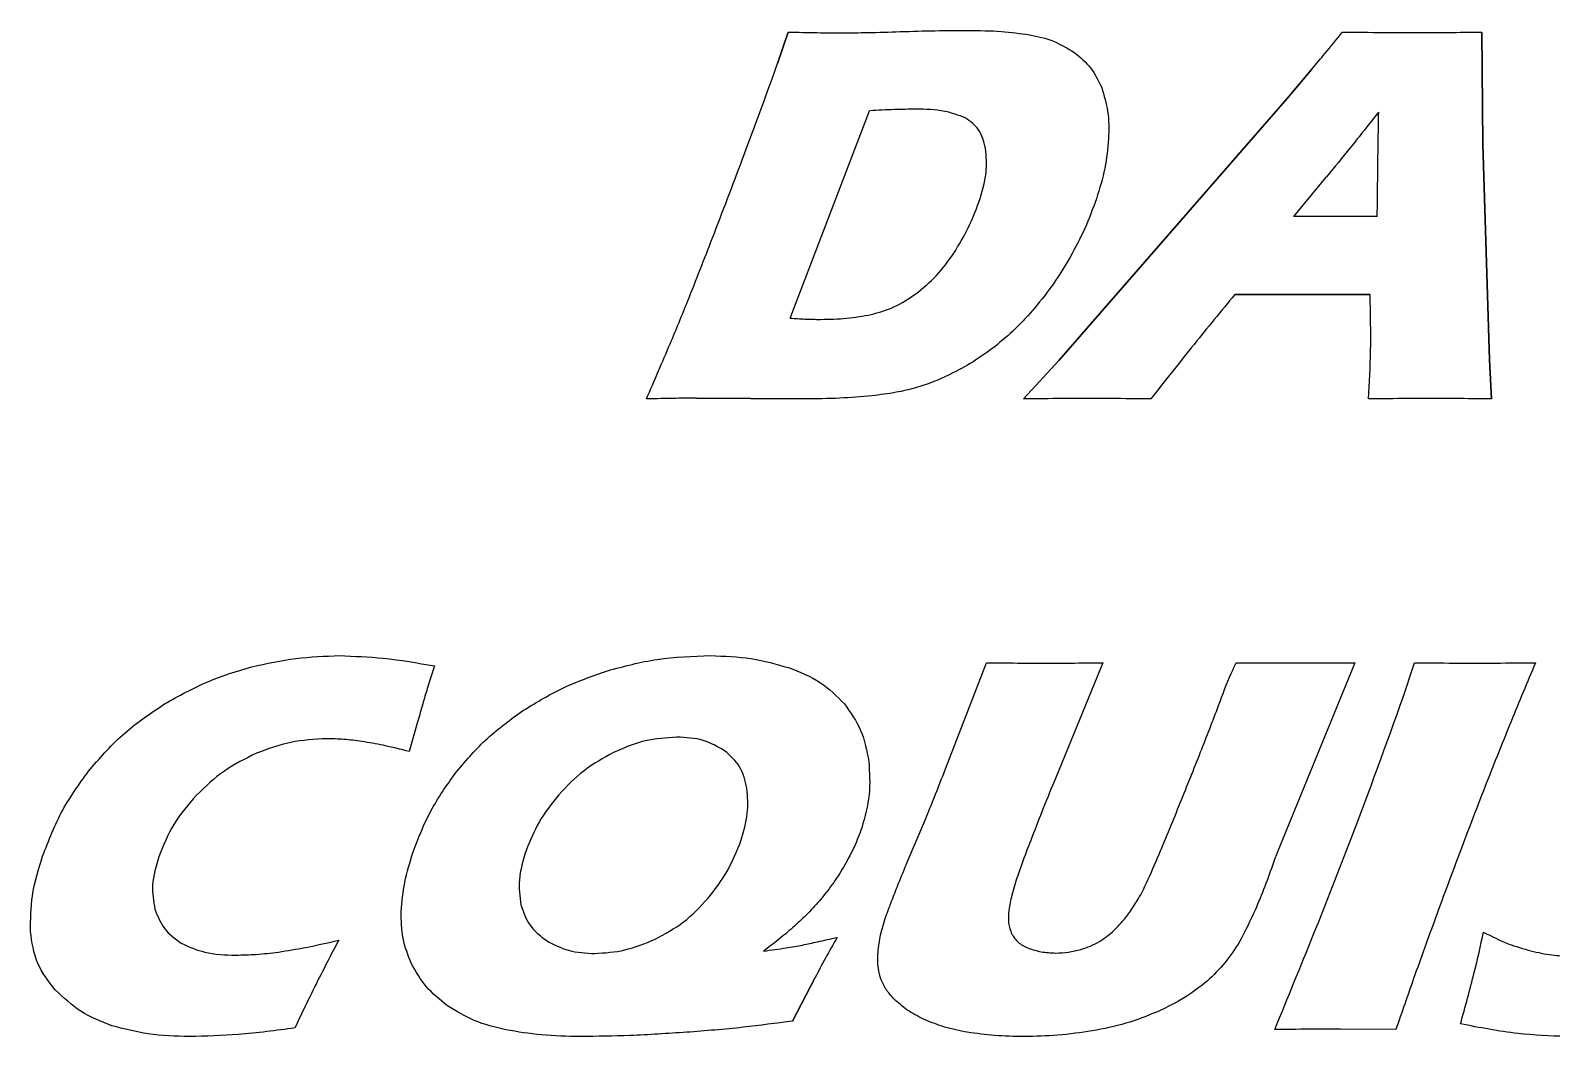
# Model space of a CAD drawing. Header units: millimetres. Extents: x 5 to 293, y 5 to 302.
# Drawn here: x 189.84 to 227.15, y 203.96 to 228.64 of the extents above; entities that cross this region are included whole.
import ezdxf

# ---------------------------------------------------------------- set-up
doc = ezdxf.new("R2010")
doc.units = ezdxf.units.MM
doc.layers.get('0').update_dxf_attribs({"linetype": 'CONTINUOUS'})

msp = doc.modelspace()

# ---------------------------------------------------------------- linework, layer by layer
for p, q in [((208.473, 221.585), (210.423, 226.669)), ((220.825, 224.077), (221.63, 225.052)), ((222.873, 224.077), (220.825, 224.077)), ((199.751, 213.053), (199.576, 212.499)), ((212.285, 210.528), (213.29, 213.132)), ((216.143, 213.132), (214.995, 210.33)), ((219.414, 213.132), (222.321, 213.132)), ((222.321, 213.132), (220.41, 208.451)), ((223.507, 212.282), (223.789, 213.132)), ((199.345, 211.702), (199.135, 210.95)), ((211.353, 208.253), (211.798, 209.308)), ((223.329, 204.132), (221.983, 204.146))]:
    msp.add_line(p, q)
for points in [[(208.163, 227.829), (208.425, 228.6)], [(225.435, 228.6), (225.463, 225.851), (225.623, 220.563), (225.678, 219.6), (225.623, 220.563), (225.463, 225.851)], [(214.199, 219.6), (215.069, 220.55), (220.662, 226.972), (221.269, 227.691), (220.662, 226.972), (215.069, 220.55)], [(222.695, 222.159), (219.376, 222.159)], [(208.832, 219.6), (206.175, 219.62)], [(209.088, 205.411), (208.534, 204.343)]]:
    msp.add_lwpolyline(points, close=True)
for points, knots in [([(208.425, 228.6), (208.663, 228.595), (209.104, 228.584), (209.546, 228.582), (209.749, 228.581)], [0, 0, 0, 0, 0.0713608, 0.1324933, 0.1324933, 0.1324933, 0.1324933]), ([(208.425, 228.6), (208.663, 228.595), (209.104, 228.584), (209.546, 228.582), (209.749, 228.581)], [0, 0, 0, 0, 0.0713608, 0.1324933, 0.1324933, 0.1324933, 0.1324933]), ([(209.749, 228.581), (209.959, 228.582), (210.434, 228.586), (210.91, 228.602), (211.177, 228.61)], [0, 0, 0, 0, 0.0627137, 0.1427617, 0.1427617, 0.1427617, 0.1427617]), ([(209.749, 228.581), (209.959, 228.582), (210.434, 228.586), (210.91, 228.602), (211.177, 228.61)], [0, 0, 0, 0, 0.0627137, 0.1427617, 0.1427617, 0.1427617, 0.1427617]), ([(211.177, 228.61), (211.463, 228.619), (212.015, 228.636), (212.568, 228.639), (212.835, 228.64)], [0, 0, 0, 0, 0.0858128, 0.1658257, 0.1658257, 0.1658257, 0.1658257]), ([(211.177, 228.61), (211.463, 228.619), (212.015, 228.636), (212.568, 228.639), (212.835, 228.64)], [0, 0, 0, 0, 0.0858128, 0.1658257, 0.1658257, 0.1658257, 0.1658257]), ([(212.835, 228.64), (213.108, 228.637), (213.615, 228.632), (214.117, 228.565), (214.348, 228.535)], [0, 0, 0, 0, 0.0820312, 0.1518062, 0.1518062, 0.1518062, 0.1518062]), ([(212.835, 228.64), (213.108, 228.637), (213.615, 228.632), (214.117, 228.565), (214.348, 228.535)], [0, 0, 0, 0, 0.0820312, 0.1518062, 0.1518062, 0.1518062, 0.1518062]), ([(214.348, 228.535), (214.548, 228.492), (214.938, 228.409), (215.278, 228.2), (215.442, 228.099)], [0, 0, 0, 0, 0.0610381, 0.1185619, 0.1185619, 0.1185619, 0.1185619]), ([(214.348, 228.535), (214.548, 228.492), (214.938, 228.409), (215.278, 228.2), (215.442, 228.099)], [0, 0, 0, 0, 0.0610381, 0.1185619, 0.1185619, 0.1185619, 0.1185619]), ([(221.269, 227.691), (221.376, 227.819), (221.628, 228.121), (221.877, 228.425), (222.02, 228.6)], [0, 0, 0, 0, 0.0501659, 0.1179945, 0.1179945, 0.1179945, 0.1179945]), ([(221.269, 227.691), (221.376, 227.819), (221.628, 228.121), (221.877, 228.425), (222.02, 228.6)], [0, 0, 0, 0, 0.0501659, 0.1179945, 0.1179945, 0.1179945, 0.1179945]), ([(222.02, 228.6), (222.354, 228.597), (222.917, 228.59), (223.48, 228.588), (223.71, 228.587)], [0, 0, 0, 0, 0.1000396, 0.1689825, 0.1689825, 0.1689825, 0.1689825]), ([(222.02, 228.6), (222.354, 228.597), (222.917, 228.59), (223.48, 228.588), (223.71, 228.587)], [0, 0, 0, 0, 0.1000396, 0.1689825, 0.1689825, 0.1689825, 0.1689825]), ([(223.71, 228.587), (224.009, 228.588), (224.584, 228.589), (225.159, 228.597), (225.435, 228.6)], [0, 0, 0, 0, 0.0896093, 0.1725271, 0.1725271, 0.1725271, 0.1725271]), ([(223.71, 228.587), (224.009, 228.588), (224.584, 228.589), (225.159, 228.597), (225.435, 228.6)], [0, 0, 0, 0, 0.0896093, 0.1725271, 0.1725271, 0.1725271, 0.1725271]), ([(215.442, 228.099), (215.587, 227.981), (215.876, 227.743), (216.035, 227.405), (216.115, 227.236)], [0, 0, 0, 0, 0.055252, 0.1106689, 0.1106689, 0.1106689, 0.1106689]), ([(215.442, 228.099), (215.587, 227.981), (215.876, 227.743), (216.035, 227.405), (216.115, 227.236)], [0, 0, 0, 0, 0.055252, 0.1106689, 0.1106689, 0.1106689, 0.1106689]), ([(207.307, 225.488), (207.483, 225.955), (207.776, 226.733), (208.052, 227.516), (208.163, 227.829)], [0, 0, 0, 0, 0.1496557, 0.2492052, 0.2492052, 0.2492052, 0.2492052]), ([(207.307, 225.488), (207.483, 225.955), (207.776, 226.733), (208.052, 227.516), (208.163, 227.829)], [0, 0, 0, 0, 0.1496557, 0.2492052, 0.2492052, 0.2492052, 0.2492052]), ([(216.115, 227.236), (216.173, 227.044), (216.297, 226.637), (216.288, 226.211), (216.283, 225.986)], [0, 0, 0, 0, 0.0597479, 0.1267921, 0.1267921, 0.1267921, 0.1267921]), ([(216.115, 227.236), (216.173, 227.044), (216.297, 226.637), (216.288, 226.211), (216.283, 225.986)], [0, 0, 0, 0, 0.0597479, 0.1267921, 0.1267921, 0.1267921, 0.1267921]), ([(211.557, 226.708), (211.383, 226.706), (211.005, 226.701), (210.627, 226.68), (210.423, 226.669)], [0, 0, 0, 0, 0.0521053, 0.1135183, 0.1135183, 0.1135183, 0.1135183]), ([(212.768, 226.497), (212.602, 226.558), (212.212, 226.702), (211.796, 226.706), (211.557, 226.708)], [0, 0, 0, 0, 0.0526864, 0.1237, 0.1237, 0.1237, 0.1237]), ([(213.268, 225.749), (213.226, 225.912), (213.147, 226.222), (212.889, 226.409), (212.768, 226.497)], [0, 0, 0, 0, 0.04884168, 0.09257239, 0.09257239, 0.09257239, 0.09257239]), ([(222.907, 226.638), (222.674, 226.344), (222.253, 225.811), (221.823, 225.286), (221.63, 225.052)], [0, 0, 0, 0, 0.1125308, 0.2036261, 0.2036261, 0.2036261, 0.2036261]), ([(222.873, 224.077), (222.879, 224.678), (222.888, 225.532), (222.903, 226.385), (222.907, 226.638)], [0, 0, 0, 0, 0.1801959, 0.2560639, 0.2560639, 0.2560639, 0.2560639]), ([(213.103, 224.427), (213.178, 224.666), (213.314, 225.097), (213.283, 225.548), (213.268, 225.749)], [0, 0, 0, 0, 0.0743627, 0.134287, 0.134287, 0.134287, 0.134287]), ([(216.283, 225.986), (216.26, 225.743), (216.212, 225.241), (216.063, 224.76), (215.987, 224.513)], [0, 0, 0, 0, 0.0732095, 0.150668, 0.150668, 0.150668, 0.150668]), ([(216.283, 225.986), (216.26, 225.743), (216.212, 225.241), (216.063, 224.76), (215.987, 224.513)], [0, 0, 0, 0, 0.0732095, 0.150668, 0.150668, 0.150668, 0.150668]), ([(205.965, 222.007), (206.167, 222.521), (206.623, 223.678), (207.063, 224.842), (207.307, 225.488)], [0, 0, 0, 0, 0.1656849, 0.3731161, 0.3731161, 0.3731161, 0.3731161]), ([(205.965, 222.007), (206.167, 222.521), (206.623, 223.678), (207.063, 224.842), (207.307, 225.488)], [0, 0, 0, 0, 0.1656849, 0.3731161, 0.3731161, 0.3731161, 0.3731161]), ([(212.487, 223.177), (212.611, 223.38), (212.856, 223.777), (213.021, 224.213), (213.103, 224.427)], [0, 0, 0, 0, 0.0711156, 0.139568, 0.139568, 0.139568, 0.139568]), ([(215.987, 224.513), (215.896, 224.266), (215.715, 223.773), (215.466, 223.31), (215.341, 223.078)], [0, 0, 0, 0, 0.0785735, 0.1574489, 0.1574489, 0.1574489, 0.1574489]), ([(215.987, 224.513), (215.896, 224.266), (215.715, 223.773), (215.466, 223.31), (215.341, 223.078)], [0, 0, 0, 0, 0.0785735, 0.1574489, 0.1574489, 0.1574489, 0.1574489]), ([(211.558, 222.178), (211.731, 222.32), (212.086, 222.61), (212.351, 222.985), (212.487, 223.177)], [0, 0, 0, 0, 0.0667145, 0.1369873, 0.1369873, 0.1369873, 0.1369873]), ([(215.341, 223.078), (215.209, 222.857), (214.95, 222.422), (214.632, 222.028), (214.477, 221.836)], [0, 0, 0, 0, 0.0774115, 0.1515424, 0.1515424, 0.1515424, 0.1515424]), ([(215.341, 223.078), (215.209, 222.857), (214.95, 222.422), (214.632, 222.028), (214.477, 221.836)], [0, 0, 0, 0, 0.0774115, 0.1515424, 0.1515424, 0.1515424, 0.1515424]), ([(204.948, 219.6), (205.144, 220.051), (205.492, 220.849), (205.822, 221.655), (205.965, 222.007)], [0, 0, 0, 0, 0.1473402, 0.2612709, 0.2612709, 0.2612709, 0.2612709]), ([(204.948, 219.6), (205.144, 220.051), (205.492, 220.849), (205.822, 221.655), (205.965, 222.007)], [0, 0, 0, 0, 0.1473402, 0.2612709, 0.2612709, 0.2612709, 0.2612709]), ([(210.459, 221.671), (210.65, 221.724), (211.043, 221.833), (211.383, 222.061), (211.558, 222.178)], [0, 0, 0, 0, 0.0588593, 0.121704, 0.121704, 0.121704, 0.121704]), ([(219.376, 222.159), (219.042, 221.753), (218.346, 220.909), (217.671, 220.048), (217.321, 219.6)], [0, 0, 0, 0, 0.1575734, 0.3281639, 0.3281639, 0.3281639, 0.3281639]), ([(219.376, 222.159), (219.042, 221.753), (218.346, 220.909), (217.671, 220.048), (217.321, 219.6)], [0, 0, 0, 0, 0.1575734, 0.3281639, 0.3281639, 0.3281639, 0.3281639]), ([(222.661, 219.6), (222.682, 219.995), (222.727, 220.847), (222.706, 221.7), (222.695, 222.159)], [0, 0, 0, 0, 0.1184508, 0.2559315, 0.2559315, 0.2559315, 0.2559315]), ([(222.661, 219.6), (222.682, 219.995), (222.727, 220.847), (222.706, 221.7), (222.695, 222.159)], [0, 0, 0, 0, 0.1184508, 0.2559315, 0.2559315, 0.2559315, 0.2559315]), ([(209.22, 221.552), (209.436, 221.556), (209.852, 221.564), (210.262, 221.636), (210.459, 221.671)], [0, 0, 0, 0, 0.0646638, 0.1246927, 0.1246927, 0.1246927, 0.1246927]), ([(214.477, 221.836), (214.32, 221.659), (214.016, 221.317), (213.662, 221.025), (213.491, 220.883)], [0, 0, 0, 0, 0.0705769, 0.1373199, 0.1373199, 0.1373199, 0.1373199]), ([(214.477, 221.836), (214.32, 221.659), (214.016, 221.317), (213.662, 221.025), (213.491, 220.883)], [0, 0, 0, 0, 0.0705769, 0.1373199, 0.1373199, 0.1373199, 0.1373199]), ([(208.473, 221.585), (208.594, 221.575), (208.842, 221.556), (209.092, 221.553), (209.22, 221.552)], [0, 0, 0, 0, 0.0363096, 0.07475342, 0.07475342, 0.07475342, 0.07475342]), ([(213.491, 220.883), (213.316, 220.755), (212.968, 220.499), (212.584, 220.3), (212.392, 220.2)], [0, 0, 0, 0, 0.0648104, 0.1295379, 0.1295379, 0.1295379, 0.1295379]), ([(213.491, 220.883), (213.316, 220.755), (212.968, 220.499), (212.584, 220.3), (212.392, 220.2)], [0, 0, 0, 0, 0.0648104, 0.1295379, 0.1295379, 0.1295379, 0.1295379]), ([(212.392, 220.2), (212.25, 220.135), (211.976, 220.007), (211.687, 219.915), (211.548, 219.871)], [0, 0, 0, 0, 0.04675693, 0.0906831, 0.0906831, 0.0906831, 0.0906831]), ([(212.392, 220.2), (212.25, 220.135), (211.976, 220.007), (211.687, 219.915), (211.548, 219.871)], [0, 0, 0, 0, 0.04675693, 0.0906831, 0.0906831, 0.0906831, 0.0906831]), ([(211.548, 219.871), (211.39, 219.832), (211.037, 219.745), (210.675, 219.703), (210.474, 219.68)], [0, 0, 0, 0, 0.0485196, 0.109158, 0.109158, 0.109158, 0.109158]), ([(211.548, 219.871), (211.39, 219.832), (211.037, 219.745), (210.675, 219.703), (210.474, 219.68)], [0, 0, 0, 0, 0.0485196, 0.109158, 0.109158, 0.109158, 0.109158]), ([(206.175, 219.62), (206.01, 219.619), (205.601, 219.616), (205.192, 219.606), (204.948, 219.6)], [0, 0, 0, 0, 0.0494557, 0.1226653, 0.1226653, 0.1226653, 0.1226653]), ([(206.175, 219.62), (206.01, 219.619), (205.601, 219.616), (205.192, 219.606), (204.948, 219.6)], [0, 0, 0, 0, 0.0494557, 0.1226653, 0.1226653, 0.1226653, 0.1226653]), ([(210.474, 219.68), (210.214, 219.657), (209.668, 219.608), (209.119, 219.603), (208.832, 219.6)], [0, 0, 0, 0, 0.0782307, 0.1644751, 0.1644751, 0.1644751, 0.1644751]), ([(210.474, 219.68), (210.214, 219.657), (209.668, 219.608), (209.119, 219.603), (208.832, 219.6)], [0, 0, 0, 0, 0.0782307, 0.1644751, 0.1644751, 0.1644751, 0.1644751]), ([(215.82, 219.614), (215.602, 219.613), (215.061, 219.611), (214.521, 219.604), (214.199, 219.6)], [0, 0, 0, 0, 0.0656284, 0.162173, 0.162173, 0.162173, 0.162173]), ([(215.82, 219.614), (215.602, 219.613), (215.061, 219.611), (214.521, 219.604), (214.199, 219.6)], [0, 0, 0, 0, 0.0656284, 0.162173, 0.162173, 0.162173, 0.162173]), ([(217.321, 219.6), (216.992, 219.604), (216.492, 219.61), (215.992, 219.613), (215.82, 219.614)], [0, 0, 0, 0, 0.0986716, 0.1500366, 0.1500366, 0.1500366, 0.1500366]), ([(217.321, 219.6), (216.992, 219.604), (216.492, 219.61), (215.992, 219.613), (215.82, 219.614)], [0, 0, 0, 0, 0.0986716, 0.1500366, 0.1500366, 0.1500366, 0.1500366]), ([(224.296, 219.614), (224.068, 219.613), (223.523, 219.611), (222.978, 219.604), (222.661, 219.6)], [0, 0, 0, 0, 0.0685952, 0.1634915, 0.1634915, 0.1634915, 0.1634915]), ([(224.296, 219.614), (224.068, 219.613), (223.523, 219.611), (222.978, 219.604), (222.661, 219.6)], [0, 0, 0, 0, 0.0685952, 0.1634915, 0.1634915, 0.1634915, 0.1634915]), ([(225.678, 219.6), (225.373, 219.604), (224.913, 219.61), (224.452, 219.613), (224.296, 219.614)], [0, 0, 0, 0, 0.0914117, 0.1381591, 0.1381591, 0.1381591, 0.1381591]), ([(225.678, 219.6), (225.373, 219.604), (224.913, 219.61), (224.452, 219.613), (224.296, 219.614)], [0, 0, 0, 0, 0.0914117, 0.1381591, 0.1381591, 0.1381591, 0.1381591]), ([(193.134, 212.12), (193.482, 212.316), (194.161, 212.699), (194.908, 212.922), (195.273, 213.03)], [0, 0, 0, 0, 0.1192068, 0.2330916, 0.2330916, 0.2330916, 0.2330916]), ([(195.273, 213.03), (195.632, 213.11), (196.341, 213.267), (197.066, 213.292), (197.423, 213.304)], [0, 0, 0, 0, 0.1101113, 0.2171602, 0.2171602, 0.2171602, 0.2171602]), ([(197.423, 213.304), (197.781, 213.29), (198.562, 213.26), (199.333, 213.126), (199.751, 213.053)], [0, 0, 0, 0, 0.1071764, 0.2343876, 0.2343876, 0.2343876, 0.2343876]), ([(203.993, 212.935), (204.397, 213.042), (205.225, 213.263), (206.082, 213.29), (206.522, 213.304)], [0, 0, 0, 0, 0.124856, 0.2563119, 0.2563119, 0.2563119, 0.2563119]), ([(203.993, 212.935), (204.397, 213.042), (205.225, 213.263), (206.082, 213.29), (206.522, 213.304)], [0, 0, 0, 0, 0.124856, 0.2563119, 0.2563119, 0.2563119, 0.2563119]), ([(206.522, 213.304), (206.857, 213.293), (207.508, 213.273), (208.134, 213.096), (208.437, 213.01)], [0, 0, 0, 0, 0.1002224, 0.1943391, 0.1943391, 0.1943391, 0.1943391]), ([(206.522, 213.304), (206.857, 213.293), (207.508, 213.273), (208.134, 213.096), (208.437, 213.01)], [0, 0, 0, 0, 0.1002224, 0.1943391, 0.1943391, 0.1943391, 0.1943391]), ([(208.437, 213.01), (208.708, 212.905), (209.227, 212.703), (209.619, 212.308), (209.806, 212.12)], [0, 0, 0, 0, 0.0861772, 0.1649016, 0.1649016, 0.1649016, 0.1649016]), ([(208.437, 213.01), (208.708, 212.905), (209.227, 212.703), (209.619, 212.308), (209.806, 212.12)], [0, 0, 0, 0, 0.0861772, 0.1649016, 0.1649016, 0.1649016, 0.1649016]), ([(213.29, 213.132), (213.581, 213.129), (214.062, 213.122), (214.544, 213.12), (214.735, 213.119)], [0, 0, 0, 0, 0.0873116, 0.1445259, 0.1445259, 0.1445259, 0.1445259]), ([(214.735, 213.119), (214.94, 213.12), (215.409, 213.122), (215.879, 213.129), (216.143, 213.132)], [0, 0, 0, 0, 0.0615691, 0.1408276, 0.1408276, 0.1408276, 0.1408276]), ([(218.983, 212.08), (219.079, 212.346), (219.207, 212.704), (219.371, 213.045), (219.414, 213.132)], [0, 0, 0, 0, 0.0846341, 0.1137125, 0.1137125, 0.1137125, 0.1137125]), ([(223.789, 213.132), (224.109, 213.129), (224.622, 213.123), (225.135, 213.12), (225.329, 213.119)], [0, 0, 0, 0, 0.0960062, 0.153962, 0.153962, 0.153962, 0.153962]), ([(225.329, 213.119), (225.477, 213.12), (225.951, 213.124), (226.426, 213.129), (226.752, 213.132)], [0, 0, 0, 0, 0.0444892, 0.1423311, 0.1423311, 0.1423311, 0.1423311]), ([(226.752, 213.132), (226.551, 212.652), (226.161, 211.718), (225.787, 210.779), (225.605, 210.324)], [0, 0, 0, 0, 0.1563008, 0.3033828, 0.3033828, 0.3033828, 0.3033828]), ([(201.877, 211.926), (202.205, 212.129), (202.874, 212.542), (203.616, 212.802), (203.993, 212.935)], [0, 0, 0, 0, 0.1153812, 0.2350738, 0.2350738, 0.2350738, 0.2350738]), ([(201.877, 211.926), (202.205, 212.129), (202.874, 212.542), (203.616, 212.802), (203.993, 212.935)], [0, 0, 0, 0, 0.1153812, 0.2350738, 0.2350738, 0.2350738, 0.2350738]), ([(199.576, 212.499), (199.538, 212.373), (199.459, 212.107), (199.384, 211.841), (199.345, 211.702)], [0, 0, 0, 0, 0.03971576, 0.08307488, 0.08307488, 0.08307488, 0.08307488]), ([(220.357, 204.132), (220.996, 205.689), (222.102, 208.384), (223.089, 211.124), (223.507, 212.282)], [0, 0, 0, 0, 0.5046679, 0.8737804, 0.8737804, 0.8737804, 0.8737804]), ([(191.315, 210.531), (191.583, 210.836), (192.12, 211.445), (192.796, 211.895), (193.134, 212.12)], [0, 0, 0, 0, 0.1211378, 0.2424657, 0.2424657, 0.2424657, 0.2424657]), ([(200.258, 210.413), (200.495, 210.695), (200.974, 211.265), (201.574, 211.704), (201.877, 211.926)], [0, 0, 0, 0, 0.1101598, 0.2222983, 0.2222983, 0.2222983, 0.2222983]), ([(200.258, 210.413), (200.495, 210.695), (200.974, 211.265), (201.574, 211.704), (201.877, 211.926)], [0, 0, 0, 0, 0.1101598, 0.2222983, 0.2222983, 0.2222983, 0.2222983]), ([(209.806, 212.12), (209.955, 211.91), (210.258, 211.483), (210.354, 210.968), (210.403, 210.706)], [0, 0, 0, 0, 0.0763496, 0.155165, 0.155165, 0.155165, 0.155165]), ([(209.806, 212.12), (209.955, 211.91), (210.258, 211.483), (210.354, 210.968), (210.403, 210.706)], [0, 0, 0, 0, 0.0763496, 0.155165, 0.155165, 0.155165, 0.155165]), ([(218.04, 209.694), (218.208, 210.109), (218.528, 210.903), (218.837, 211.7), (218.983, 212.08)], [0, 0, 0, 0, 0.1344774, 0.2566302, 0.2566302, 0.2566302, 0.2566302]), ([(197.107, 211.266), (196.812, 211.251), (196.219, 211.221), (195.663, 211.014), (195.384, 210.91)], [0, 0, 0, 0, 0.0880366, 0.1768789, 0.1768789, 0.1768789, 0.1768789]), ([(197.971, 211.2), (197.823, 211.22), (197.536, 211.257), (197.247, 211.263), (197.107, 211.266)], [0, 0, 0, 0, 0.04466547, 0.08674766, 0.08674766, 0.08674766, 0.08674766]), ([(199.135, 210.95), (198.921, 211.005), (198.536, 211.103), (198.145, 211.171), (197.971, 211.2)], [0, 0, 0, 0, 0.0663759, 0.1191376, 0.1191376, 0.1191376, 0.1191376]), ([(205.692, 211.306), (205.431, 211.289), (204.893, 211.253), (204.398, 211.04), (204.143, 210.93)], [0, 0, 0, 0, 0.0778548, 0.1603885, 0.1603885, 0.1603885, 0.1603885]), ([(206.867, 210.973), (206.697, 211.07), (206.334, 211.277), (205.915, 211.296), (205.692, 211.306)], [0, 0, 0, 0, 0.0579145, 0.1237732, 0.1237732, 0.1237732, 0.1237732]), ([(195.384, 210.91), (195.113, 210.777), (194.568, 210.509), (194.131, 210.088), (193.911, 209.875)], [0, 0, 0, 0, 0.0898103, 0.1809882, 0.1809882, 0.1809882, 0.1809882]), ([(204.143, 210.93), (203.893, 210.793), (203.391, 210.517), (202.998, 210.1), (202.801, 209.892)], [0, 0, 0, 0, 0.0851194, 0.1706154, 0.1706154, 0.1706154, 0.1706154]), ([(207.415, 210.053), (207.371, 210.237), (207.283, 210.601), (207.005, 210.85), (206.867, 210.973)], [0, 0, 0, 0, 0.05542, 0.1093441, 0.1093441, 0.1093441, 0.1093441]), ([(190.141, 208.385), (190.29, 208.772), (190.587, 209.539), (191.073, 210.202), (191.315, 210.531)], [0, 0, 0, 0, 0.1237194, 0.2456079, 0.2456079, 0.2456079, 0.2456079]), ([(199.229, 208.491), (199.361, 208.833), (199.624, 209.516), (200.047, 210.114), (200.258, 210.413)], [0, 0, 0, 0, 0.1094947, 0.2187572, 0.2187572, 0.2187572, 0.2187572]), ([(199.229, 208.491), (199.361, 208.833), (199.624, 209.516), (200.047, 210.114), (200.258, 210.413)], [0, 0, 0, 0, 0.1094947, 0.2187572, 0.2187572, 0.2187572, 0.2187572]), ([(210.403, 210.706), (210.421, 210.433), (210.457, 209.882), (210.307, 209.352), (210.231, 209.084)], [0, 0, 0, 0, 0.0814323, 0.1641773, 0.1641773, 0.1641773, 0.1641773]), ([(210.403, 210.706), (210.421, 210.433), (210.457, 209.882), (210.307, 209.352), (210.231, 209.084)], [0, 0, 0, 0, 0.0814323, 0.1641773, 0.1641773, 0.1641773, 0.1641773]), ([(211.798, 209.308), (211.868, 209.479), (212.034, 209.884), (212.193, 210.292), (212.285, 210.528)], [0, 0, 0, 0, 0.0553588, 0.1313576, 0.1313576, 0.1313576, 0.1313576]), ([(207.266, 208.761), (207.333, 208.985), (207.46, 209.407), (207.43, 209.846), (207.415, 210.053)], [0, 0, 0, 0, 0.0693847, 0.1310384, 0.1310384, 0.1310384, 0.1310384]), ([(214.995, 210.33), (214.89, 210.075), (214.687, 209.583), (214.495, 209.086), (214.402, 208.847)], [0, 0, 0, 0, 0.0827532, 0.1597451, 0.1597451, 0.1597451, 0.1597451]), ([(225.605, 210.324), (225.375, 209.729), (224.93, 208.582), (224.505, 207.428), (224.3, 206.872)], [0, 0, 0, 0, 0.1913356, 0.3690321, 0.3690321, 0.3690321, 0.3690321]), ([(193.911, 209.875), (193.713, 209.645), (193.326, 209.194), (193.101, 208.643), (192.991, 208.372)], [0, 0, 0, 0, 0.0902213, 0.1772672, 0.1772672, 0.1772672, 0.1772672]), ([(202.801, 209.892), (202.628, 209.674), (202.296, 209.256), (202.094, 208.761), (201.997, 208.524)], [0, 0, 0, 0, 0.0828964, 0.159431, 0.159431, 0.159431, 0.159431]), ([(217.215, 207.731), (217.319, 207.966), (217.607, 208.615), (217.871, 209.274), (218.04, 209.694)], [0, 0, 0, 0, 0.0771409, 0.2129402, 0.2129402, 0.2129402, 0.2129402]), ([(210.231, 209.084), (210.174, 208.93), (210.058, 208.616), (209.898, 208.323), (209.816, 208.174)], [0, 0, 0, 0, 0.0493087, 0.100111, 0.100111, 0.100111, 0.100111]), ([(210.231, 209.084), (210.174, 208.93), (210.058, 208.616), (209.898, 208.323), (209.816, 208.174)], [0, 0, 0, 0, 0.0493087, 0.100111, 0.100111, 0.100111, 0.100111]), ([(206.456, 207.347), (206.627, 207.566), (206.964, 207.999), (207.166, 208.509), (207.266, 208.761)], [0, 0, 0, 0, 0.0829674, 0.1637302, 0.1637302, 0.1637302, 0.1637302]), ([(214.402, 208.847), (214.328, 208.652), (214.206, 208.335), (214.092, 208.014), (214.048, 207.891)], [0, 0, 0, 0, 0.0625473, 0.1019609, 0.1019609, 0.1019609, 0.1019609]), ([(189.843, 206.539), (189.847, 206.832), (189.854, 207.462), (190.041, 208.064), (190.141, 208.385)], [0, 0, 0, 0, 0.0875038, 0.1878706, 0.1878706, 0.1878706, 0.1878706]), ([(192.991, 208.372), (192.921, 208.14), (192.792, 207.717), (192.863, 207.281), (192.896, 207.083)], [0, 0, 0, 0, 0.0714321, 0.1307936, 0.1307936, 0.1307936, 0.1307936]), ([(198.935, 207.033), (198.957, 207.271), (199.003, 207.767), (199.152, 208.242), (199.229, 208.491)], [0, 0, 0, 0, 0.0712784, 0.1490198, 0.1490198, 0.1490198, 0.1490198]), ([(198.935, 207.033), (198.957, 207.271), (199.003, 207.767), (199.152, 208.242), (199.229, 208.491)], [0, 0, 0, 0, 0.0712784, 0.1490198, 0.1490198, 0.1490198, 0.1490198]), ([(201.997, 208.524), (201.924, 208.286), (201.79, 207.849), (201.845, 207.397), (201.87, 207.192)], [0, 0, 0, 0, 0.0736859, 0.1351125, 0.1351125, 0.1351125, 0.1351125]), ([(209.816, 208.174), (209.728, 208.028), (209.552, 207.737), (209.339, 207.472), (209.233, 207.34)], [0, 0, 0, 0, 0.0512577, 0.1018912, 0.1018912, 0.1018912, 0.1018912]), ([(209.816, 208.174), (209.728, 208.028), (209.552, 207.737), (209.339, 207.472), (209.233, 207.34)], [0, 0, 0, 0, 0.0512577, 0.1018912, 0.1018912, 0.1018912, 0.1018912]), ([(210.981, 207.333), (211.032, 207.464), (211.153, 207.772), (211.28, 208.077), (211.353, 208.253)], [0, 0, 0, 0, 0.0419153, 0.09922468, 0.09922468, 0.09922468, 0.09922468]), ([(220.329, 208.233), (220.188, 207.839), (219.951, 207.178), (219.632, 206.552), (219.503, 206.298)], [0, 0, 0, 0, 0.1254062, 0.2105827, 0.2105827, 0.2105827, 0.2105827]), ([(220.41, 208.451), (220.394, 208.411), (220.366, 208.339), (220.341, 208.266), (220.329, 208.233)], [0, 0, 0, 0, 0.01287311, 0.02319583, 0.02319583, 0.02319583, 0.02319583]), ([(214.048, 207.891), (213.998, 207.738), (213.907, 207.464), (213.858, 207.18), (213.836, 207.053)], [0, 0, 0, 0, 0.04802002, 0.08648468, 0.08648468, 0.08648468, 0.08648468]), ([(216.822, 207.04), (216.89, 207.141), (217.038, 207.361), (217.153, 207.601), (217.215, 207.731)], [0, 0, 0, 0, 0.03637095, 0.07957286, 0.07957286, 0.07957286, 0.07957286]), ([(192.896, 207.083), (192.963, 206.914), (193.098, 206.575), (193.392, 206.36), (193.54, 206.252)], [0, 0, 0, 0, 0.0533928, 0.1070517, 0.1070517, 0.1070517, 0.1070517]), ([(201.87, 207.192), (201.931, 207.015), (202.052, 206.66), (202.349, 206.43), (202.499, 206.315)], [0, 0, 0, 0, 0.0547801, 0.1100197, 0.1100197, 0.1100197, 0.1100197]), ([(205.16, 206.348), (205.401, 206.478), (205.888, 206.74), (206.265, 207.143), (206.456, 207.347)], [0, 0, 0, 0, 0.0815609, 0.164561, 0.164561, 0.164561, 0.164561]), ([(209.233, 207.34), (209.127, 207.218), (208.923, 206.983), (208.693, 206.772), (208.583, 206.671)], [0, 0, 0, 0, 0.04852262, 0.0933177, 0.0933177, 0.0933177, 0.0933177]), ([(209.233, 207.34), (209.127, 207.218), (208.923, 206.983), (208.693, 206.772), (208.583, 206.671)], [0, 0, 0, 0, 0.04852262, 0.0933177, 0.0933177, 0.0933177, 0.0933177]), ([(210.805, 206.855), (210.829, 206.922), (210.885, 207.082), (210.946, 207.24), (210.981, 207.333)], [0, 0, 0, 0, 0.02108726, 0.05093082, 0.05093082, 0.05093082, 0.05093082]), ([(213.836, 207.053), (213.827, 206.949), (213.81, 206.753), (213.875, 206.569), (213.905, 206.483)], [0, 0, 0, 0, 0.03107362, 0.05804684, 0.05804684, 0.05804684, 0.05804684]), ([(216.418, 206.569), (216.487, 206.638), (216.634, 206.785), (216.757, 206.952), (216.822, 207.04)], [0, 0, 0, 0, 0.02928738, 0.06211469, 0.06211469, 0.06211469, 0.06211469]), ([(199.187, 205.748), (199.106, 205.952), (198.941, 206.365), (198.937, 206.809), (198.935, 207.033)], [0, 0, 0, 0, 0.0654383, 0.1320332, 0.1320332, 0.1320332, 0.1320332]), ([(199.187, 205.748), (199.106, 205.952), (198.941, 206.365), (198.937, 206.809), (198.935, 207.033)], [0, 0, 0, 0, 0.0654383, 0.1320332, 0.1320332, 0.1320332, 0.1320332]), ([(208.583, 206.671), (208.467, 206.571), (208.219, 206.36), (207.961, 206.162), (207.824, 206.058)], [0, 0, 0, 0, 0.04590286, 0.09758654, 0.09758654, 0.09758654, 0.09758654]), ([(208.583, 206.671), (208.467, 206.571), (208.219, 206.36), (207.961, 206.162), (207.824, 206.058)], [0, 0, 0, 0, 0.04590286, 0.09758654, 0.09758654, 0.09758654, 0.09758654]), ([(210.626, 205.978), (210.64, 206.121), (210.669, 206.419), (210.758, 206.705), (210.805, 206.855)], [0, 0, 0, 0, 0.04271809, 0.08972296, 0.08972296, 0.08972296, 0.08972296]), ([(224.3, 206.872), (224.12, 206.377), (223.789, 205.466), (223.473, 204.55), (223.329, 204.132)], [0, 0, 0, 0, 0.1581031, 0.29065, 0.29065, 0.29065, 0.29065]), ([(190.453, 205.105), (190.288, 205.317), (189.957, 205.741), (189.881, 206.273), (189.843, 206.539)], [0, 0, 0, 0, 0.0792272, 0.1583025, 0.1583025, 0.1583025, 0.1583025]), ([(195.925, 206.035), (196.145, 206.069), (196.643, 206.148), (197.133, 206.263), (197.406, 206.328)], [0, 0, 0, 0, 0.0667749, 0.1510302, 0.1510302, 0.1510302, 0.1510302]), ([(197.406, 206.328), (197.324, 206.173), (197.134, 205.815), (196.951, 205.453), (196.848, 205.247)], [0, 0, 0, 0, 0.0524944, 0.1217111, 0.1217111, 0.1217111, 0.1217111]), ([(202.499, 206.315), (202.676, 206.223), (203.047, 206.029), (203.465, 206.009), (203.683, 205.998)], [0, 0, 0, 0, 0.0592074, 0.1239271, 0.1239271, 0.1239271, 0.1239271]), ([(203.683, 205.998), (203.931, 206.015), (204.443, 206.048), (204.916, 206.246), (205.16, 206.348)], [0, 0, 0, 0, 0.0740365, 0.1527136, 0.1527136, 0.1527136, 0.1527136]), ([(208.775, 206.206), (208.898, 206.232), (209.183, 206.291), (209.466, 206.357), (209.627, 206.394)], [0, 0, 0, 0, 0.03784612, 0.08722442, 0.08722442, 0.08722442, 0.08722442]), ([(208.775, 206.206), (208.898, 206.232), (209.183, 206.291), (209.466, 206.357), (209.627, 206.394)], [0, 0, 0, 0, 0.03784612, 0.08722442, 0.08722442, 0.08722442, 0.08722442]), ([(209.627, 206.394), (209.53, 206.226), (209.344, 205.902), (209.172, 205.571), (209.088, 205.411)], [0, 0, 0, 0, 0.0581115, 0.1120273, 0.1120273, 0.1120273, 0.1120273]), ([(209.627, 206.394), (209.53, 206.226), (209.344, 205.902), (209.172, 205.571), (209.088, 205.411)], [0, 0, 0, 0, 0.0581115, 0.1120273, 0.1120273, 0.1120273, 0.1120273]), ([(213.905, 206.483), (213.953, 206.409), (214.055, 206.251), (214.225, 206.172), (214.316, 206.13)], [0, 0, 0, 0, 0.02592227, 0.05512916, 0.05512916, 0.05512916, 0.05512916]), ([(215.606, 206.098), (215.685, 206.124), (215.843, 206.175), (215.989, 206.254), (216.061, 206.294)], [0, 0, 0, 0, 0.02492251, 0.04966988, 0.04966988, 0.04966988, 0.04966988]), ([(216.061, 206.294), (216.124, 206.335), (216.25, 206.417), (216.362, 206.518), (216.418, 206.569)], [0, 0, 0, 0, 0.02248083, 0.04511475, 0.04511475, 0.04511475, 0.04511475]), ([(219.503, 206.298), (219.387, 206.117), (219.158, 205.759), (218.851, 205.465), (218.699, 205.319)], [0, 0, 0, 0, 0.064237, 0.1271097, 0.1271097, 0.1271097, 0.1271097]), ([(224.914, 204.271), (225.03, 204.691), (225.236, 205.436), (225.406, 206.191), (225.48, 206.519)], [0, 0, 0, 0, 0.1308525, 0.2318872, 0.2318872, 0.2318872, 0.2318872]), ([(225.48, 206.519), (225.679, 206.419), (226.053, 206.232), (226.454, 206.115), (226.642, 206.061)], [0, 0, 0, 0, 0.066582, 0.1251467, 0.1251467, 0.1251467, 0.1251467]), ([(193.54, 206.252), (193.73, 206.167), (194.155, 205.975), (194.622, 205.965), (194.881, 205.959)], [0, 0, 0, 0, 0.0617659, 0.1384978, 0.1384978, 0.1384978, 0.1384978]), ([(194.881, 205.959), (195.046, 205.963), (195.396, 205.971), (195.743, 206.012), (195.925, 206.035)], [0, 0, 0, 0, 0.0495539, 0.1047734, 0.1047734, 0.1047734, 0.1047734]), ([(207.824, 206.058), (208.01, 206.083), (208.328, 206.126), (208.643, 206.182), (208.775, 206.206)], [0, 0, 0, 0, 0.05612051, 0.09620355, 0.09620355, 0.09620355, 0.09620355]), ([(207.824, 206.058), (208.01, 206.083), (208.328, 206.126), (208.643, 206.182), (208.775, 206.206)], [0, 0, 0, 0, 0.05612051, 0.09620355, 0.09620355, 0.09620355, 0.09620355]), ([(210.705, 205.355), (210.678, 205.45), (210.619, 205.654), (210.624, 205.865), (210.626, 205.978)], [0, 0, 0, 0, 0.02938964, 0.06311586, 0.06311586, 0.06311586, 0.06311586]), ([(214.316, 206.13), (214.42, 206.096), (214.637, 206.024), (214.866, 206.016), (214.984, 206.011)], [0, 0, 0, 0, 0.03287017, 0.06813713, 0.06813713, 0.06813713, 0.06813713]), ([(214.984, 206.011), (215.089, 206.015), (215.299, 206.022), (215.504, 206.073), (215.606, 206.098)], [0, 0, 0, 0, 0.03144718, 0.0629819, 0.0629819, 0.0629819, 0.0629819]), ([(226.642, 206.061), (226.811, 206.023), (227.131, 205.953), (227.459, 205.939), (227.613, 205.932)], [0, 0, 0, 0, 0.05187842, 0.09804766, 0.09804766, 0.09804766, 0.09804766]), ([(200.071, 204.719), (199.885, 204.866), (199.525, 205.153), (199.298, 205.553), (199.187, 205.748)], [0, 0, 0, 0, 0.0702291, 0.1367182, 0.1367182, 0.1367182, 0.1367182]), ([(200.071, 204.719), (199.885, 204.866), (199.525, 205.153), (199.298, 205.553), (199.187, 205.748)], [0, 0, 0, 0, 0.0702291, 0.1367182, 0.1367182, 0.1367182, 0.1367182]), ([(196.848, 205.247), (196.745, 205.042), (196.567, 204.687), (196.401, 204.325), (196.331, 204.172)], [0, 0, 0, 0, 0.0686036, 0.1192669, 0.1192669, 0.1192669, 0.1192669]), ([(211.059, 204.844), (210.981, 204.925), (210.835, 205.076), (210.746, 205.267), (210.705, 205.355)], [0, 0, 0, 0, 0.03335656, 0.06254552, 0.06254552, 0.06254552, 0.06254552]), ([(218.699, 205.319), (218.523, 205.181), (218.147, 204.885), (217.713, 204.68), (217.482, 204.571)], [0, 0, 0, 0, 0.0668723, 0.1432887, 0.1432887, 0.1432887, 0.1432887]), ([(191.843, 204.228), (191.579, 204.33), (191.058, 204.531), (190.653, 204.915), (190.453, 205.105)], [0, 0, 0, 0, 0.0839666, 0.1657596, 0.1657596, 0.1657596, 0.1657596]), ([(211.782, 204.373), (211.645, 204.44), (211.384, 204.568), (211.163, 204.756), (211.059, 204.844)], [0, 0, 0, 0, 0.0456328, 0.08665602, 0.08665602, 0.08665602, 0.08665602]), ([(201.501, 204.126), (201.237, 204.189), (200.729, 204.311), (200.285, 204.586), (200.071, 204.719)], [0, 0, 0, 0, 0.0806639, 0.1557274, 0.1557274, 0.1557274, 0.1557274]), ([(201.501, 204.126), (201.237, 204.189), (200.729, 204.311), (200.285, 204.586), (200.071, 204.719)], [0, 0, 0, 0, 0.0806639, 0.1557274, 0.1557274, 0.1557274, 0.1557274]), ([(217.482, 204.571), (217.227, 204.468), (216.71, 204.258), (216.162, 204.153), (215.884, 204.099)], [0, 0, 0, 0, 0.082331, 0.1669625, 0.1669625, 0.1669625, 0.1669625]), ([(193.74, 203.961), (193.402, 203.97), (192.759, 203.986), (192.138, 204.15), (191.843, 204.228)], [0, 0, 0, 0, 0.1010561, 0.1921643, 0.1921643, 0.1921643, 0.1921643]), ([(196.331, 204.172), (195.869, 204.11), (195.009, 203.996), (194.141, 203.972), (193.74, 203.961)], [0, 0, 0, 0, 0.1398004, 0.2600629, 0.2600629, 0.2600629, 0.2600629]), ([(203.327, 203.961), (203.008, 203.967), (202.395, 203.978), (201.791, 204.078), (201.501, 204.126)], [0, 0, 0, 0, 0.0955286, 0.1835984, 0.1835984, 0.1835984, 0.1835984]), ([(203.327, 203.961), (203.008, 203.967), (202.395, 203.978), (201.791, 204.078), (201.501, 204.126)], [0, 0, 0, 0, 0.0955286, 0.1835984, 0.1835984, 0.1835984, 0.1835984]), ([(205.935, 204.066), (205.472, 204.036), (204.604, 203.978), (203.734, 203.966), (203.327, 203.961)], [0, 0, 0, 0, 0.1390716, 0.2609867, 0.2609867, 0.2609867, 0.2609867]), ([(205.935, 204.066), (205.472, 204.036), (204.604, 203.978), (203.734, 203.966), (203.327, 203.961)], [0, 0, 0, 0, 0.1390716, 0.2609867, 0.2609867, 0.2609867, 0.2609867]), ([(208.534, 204.343), (208.13, 204.288), (207.266, 204.17), (206.397, 204.102), (205.935, 204.066)], [0, 0, 0, 0, 0.1222924, 0.2614817, 0.2614817, 0.2614817, 0.2614817]), ([(208.534, 204.343), (208.13, 204.288), (207.266, 204.17), (206.397, 204.102), (205.935, 204.066)], [0, 0, 0, 0, 0.1222924, 0.2614817, 0.2614817, 0.2614817, 0.2614817]), ([(212.819, 204.066), (212.631, 204.103), (212.276, 204.173), (211.94, 204.309), (211.782, 204.373)], [0, 0, 0, 0, 0.0572611, 0.1083298, 0.1083298, 0.1083298, 0.1083298]), ([(214.208, 203.961), (213.968, 203.965), (213.503, 203.972), (213.043, 204.036), (212.819, 204.066)], [0, 0, 0, 0, 0.0717057, 0.1393866, 0.1393866, 0.1393866, 0.1393866]), ([(215.884, 204.099), (215.603, 204.059), (215.047, 203.979), (214.485, 203.967), (214.208, 203.961)], [0, 0, 0, 0, 0.0851251, 0.168319, 0.168319, 0.168319, 0.168319]), ([(221.983, 204.146), (221.781, 204.145), (221.239, 204.142), (220.697, 204.136), (220.357, 204.132)], [0, 0, 0, 0, 0.0604128, 0.1625743, 0.1625743, 0.1625743, 0.1625743]), ([(227.505, 203.961), (227.11, 203.978), (226.239, 204.016), (225.382, 204.181), (224.914, 204.271)], [0, 0, 0, 0, 0.1184434, 0.2612885, 0.2612885, 0.2612885, 0.2612885])]:
    msp.add_open_spline(points, degree=3, knots=knots)

doc.saveas('drawing.dxf')
